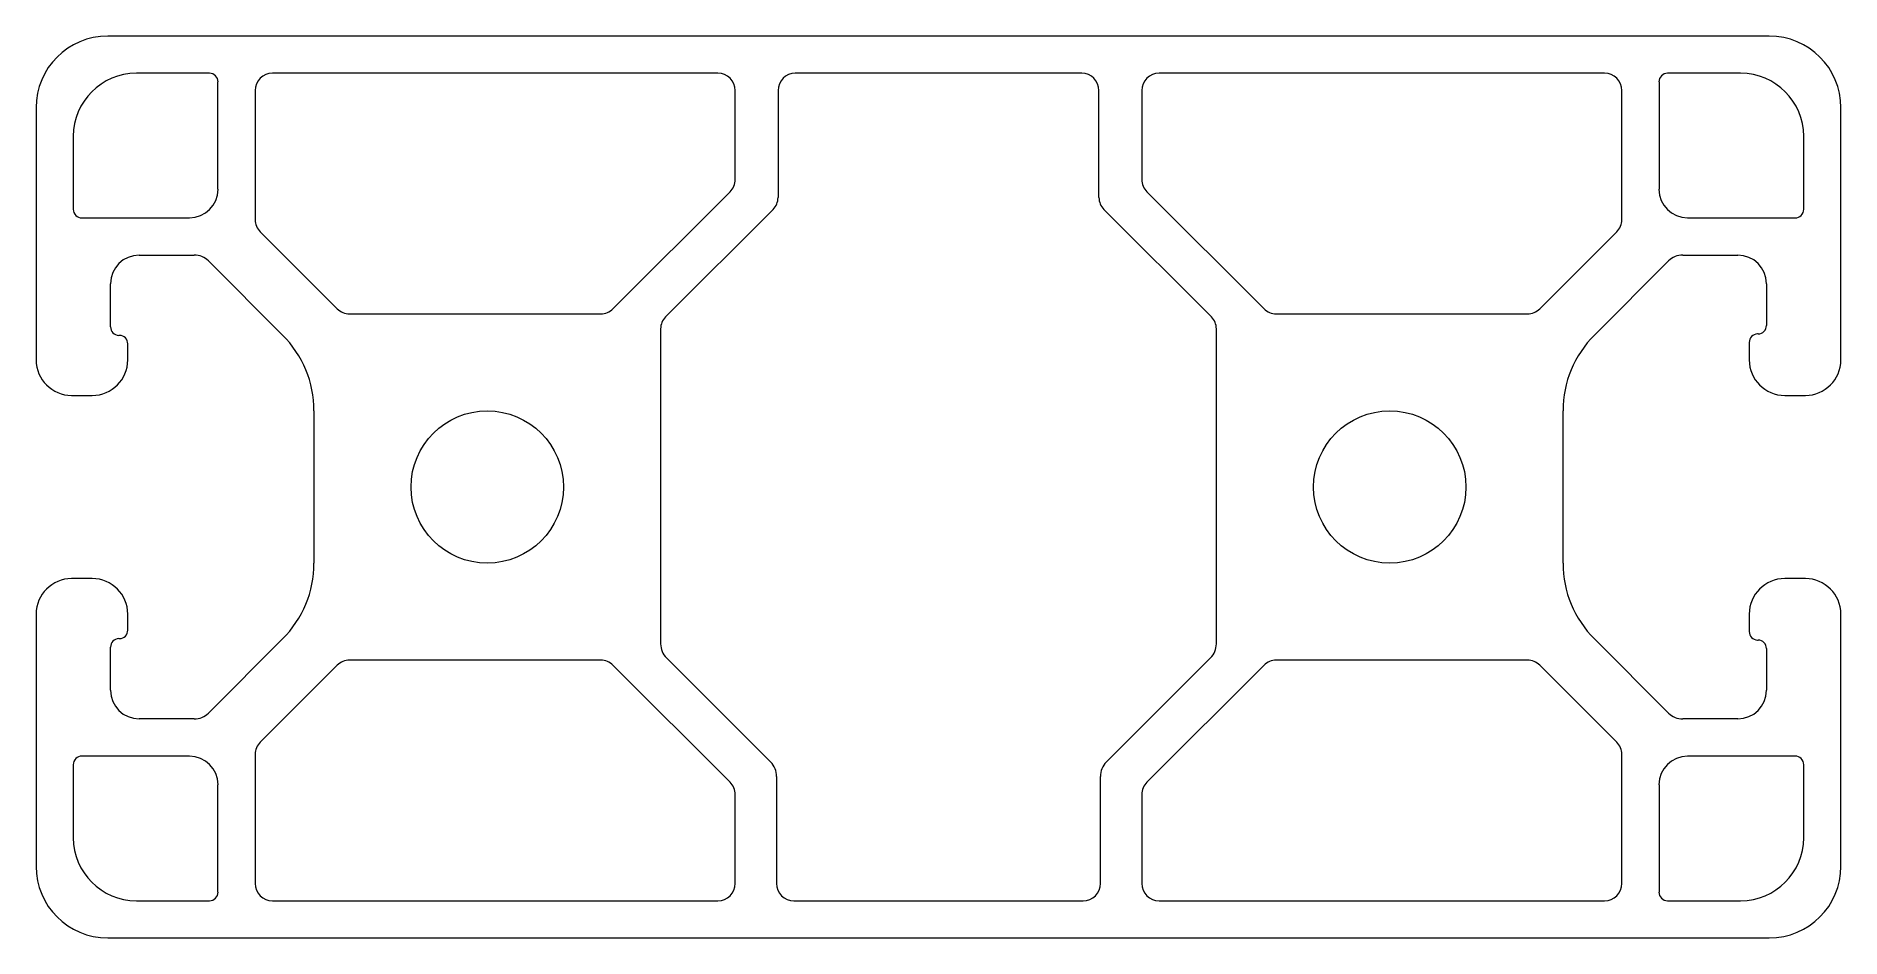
# Model space of a CAD drawing. Header units: millimetres. Extents: x -40 to 40, y -20 to 20.
import ezdxf

# ---------------------------------------------------------------- set-up
doc = ezdxf.new("R2010")
doc.units = ezdxf.units.MM

msp = doc.modelspace()

# ---------------------------------------------------------------- linework, layer by layer
at = {"color": 7, "linetype": 'Continuous', "lineweight": 15}
for p, q in [((36.825, 20), (-36.825, 20)), ((-32.316, 18.349), (-35.556, 18.349)), ((-31.937, 13.206), (-31.937, 17.969)), ((-9.778, 18.349), (-29.524, 18.349)), ((6.349, 18.349), (-6.349, 18.349)), ((29.524, 18.349), (9.778, 18.349)), ((31.937, 17.969), (31.937, 13.206)), ((35.556, 18.349), (32.316, 18.349)), ((-40, 16.825), (-40, 5.638)), ((-30.286, 17.587), (-30.286, 11.858)), ((-9.016, 13.634), (-9.016, 17.587)), ((-7.111, 17.587), (-7.111, 12.845)), ((7.111, 12.845), (7.111, 17.587)), ((9.016, 17.587), (9.016, 13.634)), ((30.286, 11.858), (30.286, 17.587)), ((40, 5.638), (40, 16.825)), ((-38.35, 15.555), (-38.35, 12.317)), ((38.35, 12.317), (38.35, 15.555)), ((-14.429, 7.906), (-9.239, 13.096)), ((9.239, 13.096), (14.429, 7.906)), ((-7.334, 12.307), (-12.094, 7.547)), ((12.094, 7.547), (7.334, 12.307)), ((-37.97, 11.937), (-33.206, 11.937)), ((-30.063, 11.32), (-26.649, 7.906)), ((26.649, 7.906), (30.063, 11.32)), ((33.206, 11.937), (37.97, 11.937)), ((-35.429, 10.286), (-32.988, 10.286)), ((-32.36, 10.025), (-29.074, 6.739)), ((29.074, 6.739), (32.36, 10.025)), ((32.988, 10.286), (35.429, 10.286)), ((-36.698, 7.105), (-36.698, 9.016)), ((36.698, 9.016), (36.698, 7.169)), ((-26.11, 7.683), (-14.968, 7.683)), ((14.968, 7.683), (26.11, 7.683)), ((-36.303, 6.724), (-36.332, 6.725)), ((-12.317, 7.008), (-12.317, -6.955)), ((12.317, -6.955), (12.317, 7.008)), ((35.937, 6.408), (35.937, 5.638)), ((36.332, 6.789), (36.303, 6.788)), ((-35.937, 5.638), (-35.937, 6.345)), ((-38.425, 4.063), (-37.511, 4.063)), ((37.511, 4.063), (38.425, 4.063)), ((-27.683, 3.381), (-27.683, -3.381)), ((27.683, -3.381), (27.683, 3.381)), ((-37.511, -4.063), (-38.425, -4.063)), ((38.425, -4.063), (37.511, -4.063)), ((-40, -5.638), (-40, -16.825)), ((-35.937, -6.345), (-35.937, -5.638)), ((35.937, -5.638), (35.937, -6.408)), ((40, -16.825), (40, -5.638)), ((-36.698, -9.016), (-36.698, -7.105)), ((-36.332, -6.725), (-36.303, -6.724)), ((-29.074, -6.739), (-32.36, -10.025)), ((32.36, -10.025), (29.074, -6.739)), ((36.303, -6.788), (36.332, -6.789)), ((36.698, -7.169), (36.698, -9.016)), ((-26.649, -7.906), (-30.063, -11.32)), ((-14.968, -7.683), (-26.11, -7.683)), ((-9.239, -13.096), (-14.429, -7.906)), ((-12.057, -7.584), (-7.435, -12.206)), ((7.435, -12.206), (12.057, -7.584)), ((14.429, -7.906), (9.239, -13.096)), ((26.11, -7.683), (14.968, -7.683)), ((30.063, -11.32), (26.649, -7.906)), ((-32.988, -10.286), (-35.429, -10.286)), ((35.429, -10.286), (32.988, -10.286)), ((-33.206, -11.937), (-37.97, -11.937)), ((-30.286, -11.858), (-30.286, -17.587)), ((30.286, -17.587), (30.286, -11.858)), ((37.97, -11.937), (33.206, -11.937)), ((-38.35, -12.317), (-38.35, -15.555)), ((38.35, -15.555), (38.35, -12.317)), ((-31.937, -17.969), (-31.937, -13.206)), ((-7.175, -12.834), (-7.175, -17.587)), ((7.175, -17.587), (7.175, -12.834)), ((31.937, -13.206), (31.937, -17.969)), ((-9.016, -17.587), (-9.016, -13.634)), ((9.016, -13.634), (9.016, -17.587)), ((-35.556, -18.349), (-32.316, -18.349)), ((-29.524, -18.349), (-9.778, -18.349)), ((-6.413, -18.349), (6.413, -18.349)), ((9.778, -18.349), (29.524, -18.349)), ((32.316, -18.349), (35.556, -18.349)), ((-36.825, -20), (36.825, -20))]:
    msp.add_line(p, q, dxfattribs=at)
for centre in [(-20, 0), (20, 0)]:
    msp.add_circle(centre, 3.378, dxfattribs=at)
for centre, radius, start, end in [((-36.825, 16.825), 3.175, 90, 180), ((36.825, 16.825), 3.175, 0, 90), ((-35.556, 15.555), 2.794, 90, 180), ((-32.316, 17.969), 0.38, 0, 90), ((-29.524, 17.587), 0.762, 90, 180), ((-9.778, 17.587), 0.762, 360, 90), ((-6.349, 17.587), 0.762, 90, 180), ((6.349, 17.587), 0.762, 0, 90), ((9.778, 17.587), 0.762, 90, 180), ((29.524, 17.587), 0.762, 0, 90), ((32.316, 17.969), 0.38, 90, 180), ((35.556, 15.555), 2.794, 0, 90), ((-9.778, 13.634), 0.762, 315, 360), ((9.778, 13.634), 0.762, 180, 225), ((-33.206, 13.206), 1.27, 270, 0), ((-7.873, 12.845), 0.762, 315, 0), ((7.873, 12.845), 0.762, 180, 225), ((33.206, 13.206), 1.27, 180, 270), ((-37.97, 12.317), 0.38, 180, 270), ((37.97, 12.317), 0.38, 270, 0), ((-29.524, 11.858), 0.762, 180, 225), ((29.524, 11.858), 0.762, 315, 360), ((-35.429, 9.016), 1.27, 90, 180), ((-32.988, 9.397), 0.889, 45, 90), ((32.988, 9.397), 0.889, 90, 135), ((35.429, 9.016), 1.27, 0, 90), ((-26.11, 8.444), 0.762, 225, 270), ((-14.968, 8.444), 0.762, 270, 315), ((-11.556, 7.008), 0.762, 135, 180), ((11.556, 7.008), 0.762, 360, 45), ((14.968, 8.444), 0.762, 225, 270), ((26.11, 8.444), 0.762, 270, 315), ((-36.318, 7.105), 0.38, 180, 268), ((-36.316, 6.345), 0.38, 0, 88), ((-32.432, 3.381), 4.749, 0, 45), ((32.432, 3.381), 4.749, 135, 180), ((36.316, 6.408), 0.38, 92, 180), ((36.318, 7.169), 0.38, 272, 0), ((-38.425, 5.638), 1.575, 180, 270), ((-37.511, 5.638), 1.575, 270, 0), ((37.511, 5.638), 1.575, 180, 270), ((38.425, 5.638), 1.575, 270, 0), ((-32.432, -3.381), 4.749, 315, 0), ((32.432, -3.381), 4.749, 180, 225), ((-38.425, -5.638), 1.575, 90, 180), ((-37.511, -5.638), 1.575, 0, 90), ((37.511, -5.638), 1.575, 90, 180), ((38.425, -5.638), 1.575, 0, 90), ((-36.316, -6.345), 0.38, 272, 0), ((-36.318, -7.105), 0.38, 92, 180), ((-11.428, -6.955), 0.889, 180, 225), ((11.428, -6.955), 0.889, 315, 0), ((36.316, -6.408), 0.38, 180, 268), ((36.318, -7.169), 0.38, 0, 88), ((-26.11, -8.444), 0.762, 90, 135), ((-14.968, -8.444), 0.762, 45, 90), ((14.968, -8.444), 0.762, 90, 135), ((26.11, -8.444), 0.762, 45, 90), ((-35.429, -9.016), 1.27, 180, 270), ((35.429, -9.016), 1.27, 270, 0), ((-32.988, -9.397), 0.889, 270, 315), ((32.988, -9.397), 0.889, 225, 270), ((-37.97, -12.317), 0.38, 90, 180), ((-33.206, -13.206), 1.27, 0, 90), ((-29.524, -11.858), 0.762, 135, 180), ((29.524, -11.858), 0.762, 0, 45), ((33.206, -13.206), 1.27, 90, 180), ((37.97, -12.317), 0.38, 0, 90), ((-8.064, -12.834), 0.889, 0, 45), ((8.064, -12.834), 0.889, 135, 180), ((-9.778, -13.634), 0.762, 360, 45), ((9.778, -13.634), 0.762, 135, 180), ((-35.556, -15.555), 2.794, 180, 270), ((35.556, -15.555), 2.794, 270, 0), ((-36.825, -16.825), 3.175, 180, 270), ((-29.524, -17.587), 0.762, 180, 270), ((-9.778, -17.587), 0.762, 270, 0), ((-6.413, -17.587), 0.762, 180, 270), ((6.413, -17.587), 0.762, 270, 360), ((9.778, -17.587), 0.762, 180, 270), ((29.524, -17.587), 0.762, 270, 0), ((36.825, -16.825), 3.175, 270, 0), ((-32.316, -17.969), 0.38, 270, 0), ((32.316, -17.969), 0.38, 180, 270)]:
    msp.add_arc(centre, radius, start, end, dxfattribs=at)

doc.saveas('drawing.dxf')
